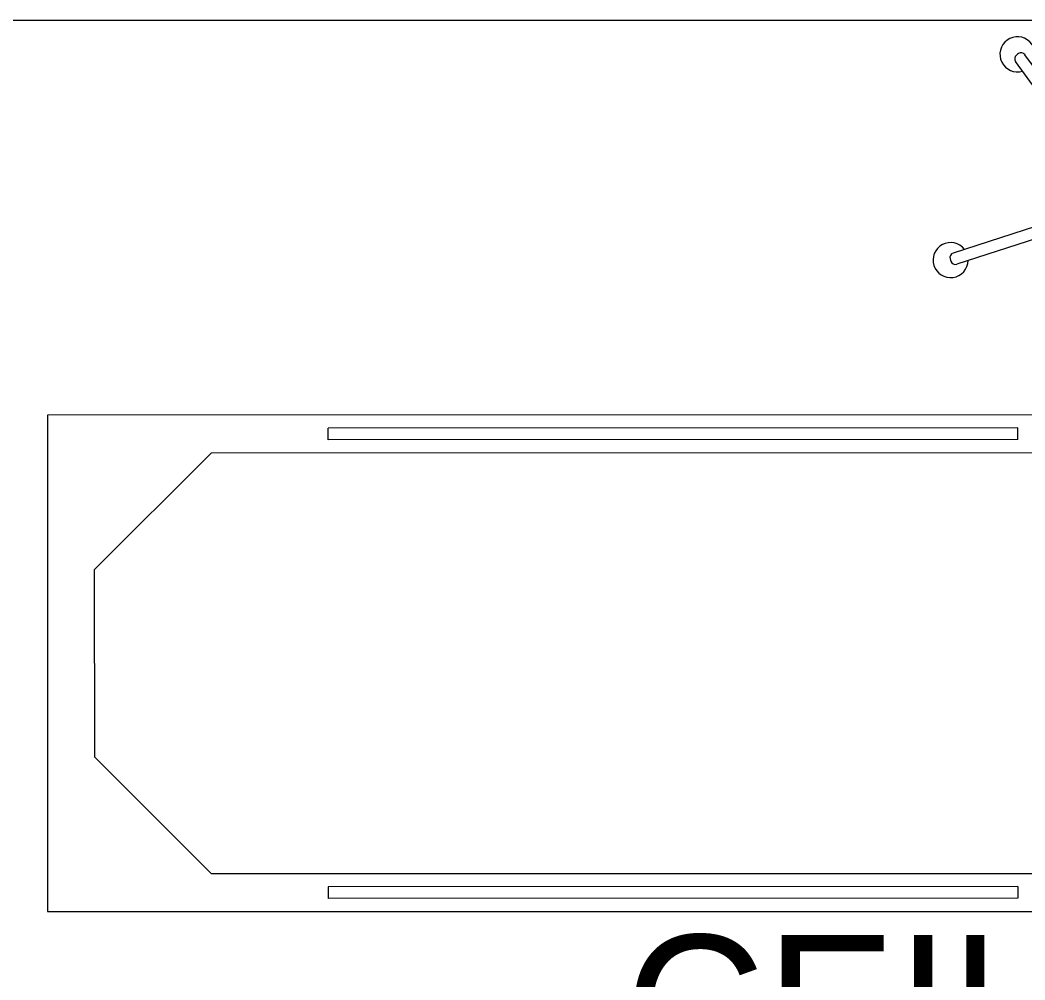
# Model space of a CAD drawing. Header units: metres. Extents: x 75097 to 220695, y -1557923 to -1361206.
# Drawn here: x 127418 to 129137, y -1400873 to -1399230 of the extents above; entities that cross this region are included whole.
import ezdxf
from ezdxf import colors
from ezdxf.entities.mleader import LeaderData, LeaderLine
from ezdxf.math import Vec2, Vec3

# ---------------------------------------------------------------- set-up
doc = ezdxf.new("R2010")
doc.units = ezdxf.units.M
doc.layers.get('0').update_dxf_attribs({"lineweight": 0})
doc.layers.add('A-100 - Copy$0$Medical Equipment and Furniture', color=8, linetype='Continuous', lineweight=0)
doc.layers.add('A-100 - Copy$0$Medical Equipment and Furniture1', color=8, linetype='Continuous', lineweight=5)
doc.layers.add('E-POWR', color=7, linetype='Continuous', lineweight=9, true_color=0x4e7e3e)
doc.styles.get("Standard").update_dxf_attribs({"font": 'GOTHIC.TTF'})

# ---------------------------------------------------------------- blocks, each defined once
blk = doc.blocks.new('A-100 - Copy$0$HF16786E-P')
at = {"layer": 'A-100 - Copy$0$Medical Equipment and Furniture1'}
for p, q in [((0, 0.425), (-2.14, 0.425)), ((-2.14, 0.425), (-2.14, -0.425)), ((-0.48, 0.4025), (-1.66, 0.4025)), ((-1.66, 0.3825), (-1.66, 0.4025)), ((-0.48, 0.3825), (-0.48, 0.4025)), ((-0.48, 0.3825), (-1.66, 0.3825)), ((-1.86, 0.36), (-2.06, 0.16)), ((-0.28, 0.36), (-1.86, 0.36)), ((-2.06, 0.16), (-2.06, -0.16)), ((-2.06, -0.16), (-1.86, -0.36)), ((-1.86, -0.36), (-0.28, -0.36)), ((-0.48, -0.3825), (-1.66, -0.3825)), ((-1.66, -0.3825), (-1.66, -0.4025)), ((-0.48, -0.3825), (-0.48, -0.4025)), ((-0.48, -0.4025), (-1.66, -0.4025)), ((-2.14, -0.425), (0, -0.425))]:
    blk.add_line(p, q, dxfattribs=at)
for points in [[(-0.48, 0.3825), (-0.48, 0.3825), (-0.48, 0.3825), (-0.48, 0.3825), (-0.48, 0.3825), (-0.48, 0.3825), (-0.48, 0.3825), (-0.48, 0.3825), (-0.48, 0.3825), (-0.48, 0.3825), (-0.48, 0.3825), (-0.48, 0.3825), (-0.48, 0.3825), (-0.48, 0.3825), (-0.48, 0.3825), (-0.48, 0.3825), (-0.48, 0.3825), (-0.48, 0.3825), (-0.48, 0.3825), (-0.48, 0.3825), (-0.48, 0.3825), (-0.48, 0.3825), (-0.48, 0.3825), (-0.48, 0.3825), (-0.48, 0.3825), (-0.48, 0.3825), (-0.48, 0.3825), (-0.48, 0.3825), (-0.48, 0.3825), (-0.48, 0.3825), (-0.48, 0.3825), (-0.48, 0.3825), (-0.48, 0.3825), (-0.48, 0.3825), (-0.48, 0.3825), (-0.48, 0.3825), (-0.48, 0.3825), (-0.48, 0.3825), (-0.48, 0.3825), (-0.48, 0.3825), (-0.48, 0.3825), (-0.48, 0.3825), (-0.48, 0.3825), (-0.48, 0.3825), (-0.48, 0.3825), (-0.48, 0.3825), (-0.48, 0.3825), (-0.48, 0.3825), (-0.48, 0.3825), (-0.48, 0.3825), (-0.48, 0.3825), (-0.48, 0.3825), (-0.48, 0.3825), (-0.48, 0.3825), (-0.48, 0.3825), (-0.48, 0.3825), (-0.48, 0.3825), (-0.48, 0.3825), (-0.48, 0.3825), (-0.48, 0.3825), (-0.48, 0.3825), (-0.48, 0.3825), (-0.48, 0.3825), (-0.48, 0.3825), (-0.48, 0.3825), (-0.48, 0.3825), (-0.48, 0.3825), (-0.48, 0.3825), (-0.48, 0.3825), (-0.48, 0.3825), (-0.48, 0.3825), (-0.48, 0.3825), (-0.48, 0.3825), (-0.48, 0.3825), (-0.48, 0.3825), (-0.48, 0.3825), (-0.48, 0.3825), (-0.48, 0.3825), (-0.48, 0.3825), (-0.48, 0.3825), (-0.48, 0.3825), (-0.48, 0.3825), (-0.48, 0.3825), (-0.48, 0.3825), (-0.48, 0.3825), (-0.48, 0.3825), (-0.48, 0.3825), (-0.48, 0.3825), (-0.48, 0.3825), (-0.48, 0.3825), (-0.48, 0.3825), (-0.48, 0.3825), (-0.48, 0.3825), (-0.48, 0.3825), (-0.48, 0.3825), (-0.48, 0.3825), (-0.48, 0.3825), (-0.48, 0.3825), (-0.48, 0.3825), (-0.48, 0.3825), (-0.48, 0.3825), (-0.48, 0.3825), (-0.48, 0.3825), (-0.48, 0.3825), (-0.48, 0.3825), (-0.48, 0.3825), (-0.48, 0.3825), (-0.48, 0.3825), (-0.48, 0.3825), (-0.48, 0.3825), (-0.48, 0.3825), (-0.48, 0.3825), (-0.48, 0.3825), (-0.48, 0.3825), (-0.48, 0.3825), (-0.48, 0.3825), (-0.48, 0.3825), (-0.48, 0.3825), (-0.48, 0.3825), (-0.48, 0.3825), (-0.48, 0.3825), (-0.48, 0.3825), (-0.48, 0.3825), (-0.48, 0.3825), (-0.48, 0.3825), (-0.48, 0.3825), (-0.48, 0.3825), (-0.48, 0.3825), (-0.48, 0.3825), (-0.48, 0.3825), (-0.48, 0.3825), (-0.48, 0.3825), (-0.48, 0.3825), (-0.48, 0.3825), (-0.48, 0.3825), (-0.48, 0.3825), (-0.48, 0.3825), (-0.48, 0.3825), (-0.48, 0.3825), (-0.48, 0.3825), (-0.48, 0.3825), (-0.48, 0.3825), (-0.48, 0.3825), (-0.48, 0.3825), (-0.48, 0.3825), (-0.48, 0.3825), (-0.48, 0.3825), (-0.48, 0.3825), (-0.48, 0.3825), (-0.48, 0.3825), (-0.48, 0.3825), (-0.48, 0.3825), (-0.48, 0.3825), (-0.48, 0.3825), (-0.48, 0.3825), (-0.48, 0.3825), (-0.48, 0.3825), (-0.48, 0.3825), (-0.48, 0.3825), (-0.48, 0.3825), (-0.48, 0.3825), (-0.48, 0.3825), (-0.48, 0.3825), (-0.48, 0.3825), (-0.48, 0.3825), (-0.48, 0.3825), (-0.48, 0.3825), (-0.48, 0.3825), (-0.48, 0.3825), (-0.48, 0.3825), (-0.48, 0.3825), (-0.48, 0.3825), (-0.48, 0.3825), (-0.48, 0.3825), (-0.48, 0.3825), (-0.48, 0.3825), (-0.48, 0.3825), (-0.48, 0.3825), (-0.48, 0.3825), (-0.48, 0.3825), (-0.48, 0.3825), (-0.48, 0.3825), (-0.48, 0.3825), (-0.48, 0.3825), (-0.48, 0.3825), (-0.48, 0.3825), (-0.48, 0.3825), (-0.48, 0.3825), (-0.48, 0.3825), (-0.48, 0.3825), (-0.48, 0.3825), (-0.48, 0.3825), (-0.48, 0.3825), (-0.48, 0.3825), (-0.48, 0.3825), (-0.48, 0.3825), (-0.48, 0.3825), (-0.48, 0.3825), (-0.48, 0.3825), (-0.48, 0.3825), (-0.48, 0.3825), (-0.48, 0.3825), (-0.48, 0.3825), (-0.48, 0.3825), (-0.48, 0.3825), (-0.48, 0.3825), (-0.48, 0.3825), (-0.48, 0.3825), (-0.48, 0.3825), (-0.48, 0.3825), (-0.48, 0.3825), (-0.48, 0.3825), (-0.48, 0.3825), (-0.48, 0.3825), (-0.48, 0.3825), (-0.48, 0.3825), (-0.48, 0.3825), (-0.48, 0.3825), (-0.48, 0.3825)], [(-0.48, 0.3825), (-0.48, 0.3825), (-0.48, 0.3825), (-0.48, 0.3825), (-0.48, 0.3825), (-0.48, 0.3825), (-0.48, 0.3825), (-0.48, 0.3825), (-0.48, 0.3825), (-0.48, 0.3825), (-0.48, 0.3825), (-0.48, 0.3825), (-0.48, 0.3825), (-0.48, 0.3825), (-0.48, 0.3825), (-0.48, 0.3825), (-0.48, 0.3825), (-0.48, 0.3825), (-0.48, 0.3825), (-0.48, 0.3825), (-0.48, 0.3825), (-0.48, 0.3825), (-0.48, 0.3825), (-0.48, 0.3825), (-0.48, 0.3825), (-0.48, 0.3825), (-0.48, 0.3825), (-0.48, 0.3825), (-0.48, 0.3825), (-0.48, 0.3825), (-0.48, 0.3825), (-0.48, 0.3825), (-0.48, 0.3825), (-0.48, 0.3825), (-0.48, 0.3825), (-0.48, 0.3825), (-0.48, 0.3825), (-0.48, 0.3825), (-0.48, 0.3825), (-0.48, 0.3825), (-0.48, 0.3825), (-0.48, 0.3825), (-0.48, 0.3825), (-0.48, 0.3825), (-0.48, 0.3825), (-0.48, 0.3825), (-0.48, 0.3825), (-0.48, 0.3825), (-0.48, 0.3825), (-0.48, 0.3825), (-0.48, 0.3825), (-0.48, 0.3825), (-0.48, 0.3825), (-0.48, 0.3825), (-0.48, 0.3825), (-0.48, 0.3825), (-0.48, 0.3825), (-0.48, 0.3825), (-0.48, 0.3825), (-0.48, 0.3825), (-0.48, 0.3825), (-0.48, 0.3825), (-0.48, 0.3825), (-0.48, 0.3825), (-0.48, 0.3825), (-0.48, 0.3825), (-0.48, 0.3825), (-0.48, 0.3825), (-0.48, 0.3825), (-0.48, 0.3825), (-0.48, 0.3825), (-0.48, 0.3825), (-0.48, 0.3825), (-0.48, 0.3825), (-0.48, 0.3825), (-0.48, 0.3825), (-0.48, 0.3825), (-0.48, 0.3825), (-0.48, 0.3825), (-0.48, 0.3825), (-0.48, 0.3825), (-0.48, 0.3825), (-0.48, 0.3825), (-0.48, 0.3825), (-0.48, 0.3825), (-0.48, 0.3825), (-0.48, 0.3825), (-0.48, 0.3825), (-0.48, 0.3825), (-0.48, 0.3825), (-0.48, 0.3825), (-0.48, 0.3825), (-0.48, 0.3825), (-0.48, 0.3825), (-0.48, 0.3825), (-0.48, 0.3825), (-0.48, 0.3825), (-0.48, 0.3825), (-0.48, 0.3825), (-0.48, 0.3825), (-0.48, 0.3825), (-0.48, 0.3825), (-0.48, 0.3825), (-0.48, 0.3825), (-0.48, 0.3825), (-0.48, 0.3825), (-0.48, 0.3825), (-0.48, 0.3825), (-0.48, 0.3825), (-0.48, 0.3825), (-0.48, 0.3825), (-0.48, 0.3825), (-0.48, 0.3825), (-0.48, 0.3825), (-0.48, 0.3825), (-0.48, 0.3825), (-0.48, 0.3825), (-0.48, 0.3825), (-0.48, 0.3825), (-0.48, 0.3825), (-0.48, 0.3825), (-0.48, 0.3825), (-0.48, 0.3825), (-0.48, 0.3825), (-0.48, 0.3825), (-0.48, 0.3825), (-0.48, 0.3825), (-0.48, 0.3825), (-0.48, 0.3825), (-0.48, 0.3825), (-0.48, 0.3825), (-0.48, 0.3825), (-0.48, 0.3825), (-0.48, 0.3825), (-0.48, 0.3825), (-0.48, 0.3825), (-0.48, 0.3825), (-0.48, 0.3825), (-0.48, 0.3825), (-0.48, 0.3825), (-0.48, 0.3825), (-0.48, 0.3825), (-0.48, 0.3825), (-0.48, 0.3825), (-0.48, 0.3825), (-0.48, 0.3825), (-0.48, 0.3825), (-0.48, 0.3825), (-0.48, 0.3825), (-0.48, 0.3825), (-0.48, 0.3825), (-0.48, 0.3825), (-0.48, 0.3825), (-0.48, 0.3825), (-0.48, 0.3825), (-0.48, 0.3825), (-0.48, 0.3825), (-0.48, 0.3825), (-0.48, 0.3825), (-0.48, 0.3825), (-0.48, 0.3825), (-0.48, 0.3825), (-0.48, 0.3825), (-0.48, 0.3825), (-0.48, 0.3825), (-0.48, 0.3825), (-0.48, 0.3825), (-0.48, 0.3825), (-0.48, 0.3825), (-0.48, 0.3825), (-0.48, 0.3825), (-0.48, 0.3825), (-0.48, 0.3825), (-0.48, 0.3825), (-0.48, 0.3825), (-0.48, 0.3825), (-0.48, 0.3825), (-0.48, 0.3825), (-0.48, 0.3825), (-0.48, 0.3825), (-0.48, 0.3825), (-0.48, 0.3825), (-0.48, 0.3825), (-0.48, 0.3825), (-0.48, 0.3825), (-0.48, 0.3825), (-0.48, 0.3825), (-0.48, 0.3825), (-0.48, 0.3825), (-0.48, 0.3825), (-0.48, 0.3825), (-0.48, 0.3825), (-0.48, 0.3825), (-0.48, 0.3825), (-0.48, 0.3825), (-0.48, 0.3825), (-0.48, 0.3825), (-0.48, 0.3825), (-0.48, 0.3825), (-0.48, 0.3825), (-0.48, 0.3825), (-0.48, 0.3825), (-0.48, 0.3825), (-0.48, 0.3825), (-0.48, 0.3825), (-0.48, 0.3825), (-0.48, 0.3825), (-0.48, 0.3825), (-0.48, 0.3825), (-0.48, 0.3825), (-0.48, 0.3825), (-0.48, 0.3825), (-0.48, 0.3825), (-0.48, 0.3825)], [(-0.48, 0.3825), (-0.48, 0.3825), (-0.48, 0.3825), (-0.48, 0.3825), (-0.48, 0.3825), (-0.48, 0.3825), (-0.48, 0.3825), (-0.48, 0.3825), (-0.48, 0.3825), (-0.48, 0.3825), (-0.48, 0.3825), (-0.48, 0.3825), (-0.48, 0.3825), (-0.48, 0.3825), (-0.48, 0.3825), (-0.48, 0.3825), (-0.48, 0.3825), (-0.48, 0.3825), (-0.48, 0.3825), (-0.48, 0.3825), (-0.48, 0.3825), (-0.48, 0.3825), (-0.48, 0.3825), (-0.48, 0.3825), (-0.48, 0.3825), (-0.48, 0.3825), (-0.48, 0.3825), (-0.48, 0.3825), (-0.48, 0.3825), (-0.48, 0.3825), (-0.48, 0.3825), (-0.48, 0.3825), (-0.48, 0.3825), (-0.48, 0.3825), (-0.48, 0.3825), (-0.48, 0.3825), (-0.48, 0.3825), (-0.48, 0.3825), (-0.48, 0.3825), (-0.48, 0.3825), (-0.48, 0.3825), (-0.48, 0.3825), (-0.48, 0.3825), (-0.48, 0.3825), (-0.48, 0.3825), (-0.48, 0.3825), (-0.48, 0.3825), (-0.48, 0.3825), (-0.48, 0.3825), (-0.48, 0.3825), (-0.48, 0.3825), (-0.48, 0.3825), (-0.48, 0.3825), (-0.48, 0.3825), (-0.48, 0.3825), (-0.48, 0.3825), (-0.48, 0.3825), (-0.48, 0.3825), (-0.48, 0.3825), (-0.48, 0.3825), (-0.48, 0.3825), (-0.48, 0.3825), (-0.48, 0.3825), (-0.48, 0.3825), (-0.48, 0.3825), (-0.48, 0.3825), (-0.48, 0.3825), (-0.48, 0.3825), (-0.48, 0.3825), (-0.48, 0.3825), (-0.48, 0.3825), (-0.48, 0.3825), (-0.48, 0.3825), (-0.48, 0.3825), (-0.48, 0.3825), (-0.48, 0.3825), (-0.48, 0.3825), (-0.48, 0.3825), (-0.48, 0.3825), (-0.48, 0.3825), (-0.48, 0.3825), (-0.48, 0.3825), (-0.48, 0.3825), (-0.48, 0.3825), (-0.48, 0.3825), (-0.48, 0.3825), (-0.48, 0.3825), (-0.48, 0.3825), (-0.48, 0.3825), (-0.48, 0.3825), (-0.48, 0.3825), (-0.48, 0.3825), (-0.48, 0.3825), (-0.48, 0.3825), (-0.48, 0.3825), (-0.48, 0.3825), (-0.48, 0.3825), (-0.48, 0.3825), (-0.48, 0.3825), (-0.48, 0.3825), (-0.48, 0.3825), (-0.48, 0.3825), (-0.48, 0.3825), (-0.48, 0.3825), (-0.48, 0.3825), (-0.48, 0.3825), (-0.48, 0.3825), (-0.48, 0.3825), (-0.48, 0.3825), (-0.48, 0.3825), (-0.48, 0.3825), (-0.48, 0.3825), (-0.48, 0.3825), (-0.48, 0.3825), (-0.48, 0.3825), (-0.48, 0.3825), (-0.48, 0.3825), (-0.48, 0.3825), (-0.48, 0.3825), (-0.48, 0.3825), (-0.48, 0.3825), (-0.48, 0.3825), (-0.48, 0.3825), (-0.48, 0.3825), (-0.48, 0.3825), (-0.48, 0.3825), (-0.48, 0.3825), (-0.48, 0.3825), (-0.48, 0.3825), (-0.48, 0.3825), (-0.48, 0.3825), (-0.48, 0.3825), (-0.48, 0.3825), (-0.48, 0.3825), (-0.48, 0.3825), (-0.48, 0.3825), (-0.48, 0.3825), (-0.48, 0.3825), (-0.48, 0.3825), (-0.48, 0.3825), (-0.48, 0.3825), (-0.48, 0.3825), (-0.48, 0.3825), (-0.48, 0.3825), (-0.48, 0.3825), (-0.48, 0.3825), (-0.48, 0.3825), (-0.48, 0.3825), (-0.48, 0.3825), (-0.48, 0.3825), (-0.48, 0.3825), (-0.48, 0.3825), (-0.48, 0.3825), (-0.48, 0.3825), (-0.48, 0.3825), (-0.48, 0.3825), (-0.48, 0.3825), (-0.48, 0.3825), (-0.48, 0.3825), (-0.48, 0.3825), (-0.48, 0.3825), (-0.48, 0.3825), (-0.48, 0.3825), (-0.48, 0.3825), (-0.48, 0.3825), (-0.48, 0.3825), (-0.48, 0.3825), (-0.48, 0.3825), (-0.48, 0.3825), (-0.48, 0.3825), (-0.48, 0.3825), (-0.48, 0.3825), (-0.48, 0.3825), (-0.48, 0.3825), (-0.48, 0.3825), (-0.48, 0.3825), (-0.48, 0.3825), (-0.48, 0.3825), (-0.48, 0.3825), (-0.48, 0.3825), (-0.48, 0.3825), (-0.48, 0.3825), (-0.48, 0.3825), (-0.48, 0.3825), (-0.48, 0.3825), (-0.48, 0.3825), (-0.48, 0.3825), (-0.48, 0.3825), (-0.48, 0.3825), (-0.48, 0.3825), (-0.48, 0.3825), (-0.48, 0.3825), (-0.48, 0.3825), (-0.48, 0.3825), (-0.48, 0.3825), (-0.48, 0.3825), (-0.48, 0.3825), (-0.48, 0.3825), (-0.48, 0.3825), (-0.48, 0.3825), (-0.48, 0.3825), (-0.48, 0.3825), (-0.48, 0.3825), (-0.48, 0.3825), (-0.48, 0.3825), (-0.48, 0.3825), (-0.48, 0.3825), (-0.48, 0.3825), (-0.48, 0.3825), (-0.48, 0.3825), (-0.48, 0.3825), (-0.48, 0.3825), (-0.48, 0.3825), (-0.48, 0.3825), (-0.48, 0.3825), (-0.48, 0.3825), (-0.48, 0.3825), (-0.48, 0.3825), (-0.48, 0.3825), (-0.48, 0.3825), (-0.48, 0.3825), (-0.48, 0.3825), (-0.48, 0.3825), (-0.48, 0.3825), (-0.48, 0.3825), (-0.48, 0.3825), (-0.48, 0.3825), (-0.48, 0.3825), (-0.48, 0.3825), (-0.48, 0.3825), (-0.48, 0.3825), (-0.48, 0.3825), (-0.48, 0.3825), (-0.48, 0.3825), (-0.48, 0.3825), (-0.48, 0.3825), (-0.48, 0.3825), (-0.48, 0.3825), (-0.48, 0.3825), (-0.48, 0.3825), (-0.48, 0.3825), (-0.48, 0.3825), (-0.48, 0.3825), (-0.48, 0.3825), (-0.48, 0.3825), (-0.48, 0.3825), (-0.48, 0.3825), (-0.48, 0.3825), (-0.48, 0.3825), (-0.48, 0.3825), (-0.48, 0.3825), (-0.48, 0.3825), (-0.48, 0.3825), (-0.48, 0.3825), (-0.48, 0.3825), (-0.48, 0.3825), (-0.48, 0.3825), (-0.48, 0.3825), (-0.48, 0.3825), (-0.48, 0.3825), (-0.48, 0.3825), (-0.48, 0.3825), (-0.48, 0.3825), (-0.48, 0.3825), (-0.48, 0.3825), (-0.48, 0.3825), (-0.48, 0.3825), (-0.48, 0.3825), (-0.48, 0.3825), (-0.48, 0.3825), (-0.48, 0.3825), (-0.48, 0.3825), (-0.48, 0.3825), (-0.48, 0.3825), (-0.48, 0.3825), (-0.48, 0.3825), (-0.48, 0.3825)]]:
    blk.add_lwpolyline(points, close=True, dxfattribs=at)
for points in [[(-0.48, 0.3825), (-0.48, 0.3825), (-0.48, 0.3825), (-0.48, 0.3825), (-0.48, 0.3825), (-0.48, 0.3825), (-0.48, 0.3825), (-0.48, 0.3825)], [(-0.48, 0.3825), (-0.48, 0.3825), (-0.48, 0.3825), (-0.48, 0.3825), (-0.48, 0.3825), (-0.48, 0.3825), (-0.48, 0.3825), (-0.48, 0.3825), (-0.48, 0.3825), (-0.48, 0.3825), (-0.48, 0.3825), (-0.48, 0.3825), (-0.48, 0.3825), (-0.48, 0.3825), (-0.48, 0.3825), (-0.48, 0.3825), (-0.48, 0.3825), (-0.48, 0.3825), (-0.48, 0.3825), (-0.48, 0.3825), (-0.48, 0.3825), (-0.48, 0.3825), (-0.48, 0.3825), (-0.48, 0.3825), (-0.48, 0.3825), (-0.48, 0.3825), (-0.48, 0.3825), (-0.48, 0.3825), (-0.48, 0.3825), (-0.48, 0.3825), (-0.48, 0.3825), (-0.48, 0.3825), (-0.48, 0.3825), (-0.48, 0.3825), (-0.48, 0.3825), (-0.48, 0.3825), (-0.48, 0.3825), (-0.48, 0.3825), (-0.48, 0.3825), (-0.48, 0.3825), (-0.48, 0.3825), (-0.48, 0.3825), (-0.48, 0.3825), (-0.48, 0.3825), (-0.48, 0.3825), (-0.48, 0.3825), (-0.48, 0.3825), (-0.48, 0.3825), (-0.48, 0.3825), (-0.48, 0.3825), (-0.48, 0.3825), (-0.48, 0.3825), (-0.48, 0.3825), (-0.48, 0.3825), (-0.48, 0.3825), (-0.48, 0.3825), (-0.48, 0.3825), (-0.48, 0.3825), (-0.48, 0.3825), (-0.48, 0.3825), (-0.48, 0.3825), (-0.48, 0.3825), (-0.48, 0.3825), (-0.48, 0.3825), (-0.48, 0.3825), (-0.48, 0.3825), (-0.48, 0.3825), (-0.48, 0.3825), (-0.48, 0.3825), (-0.48, 0.3825), (-0.48, 0.3825), (-0.48, 0.3825), (-0.48, 0.3825), (-0.48, 0.3825), (-0.48, 0.3825), (-0.48, 0.3825), (-0.48, 0.3825), (-0.48, 0.3825), (-0.48, 0.3825), (-0.48, 0.3825), (-0.48, 0.3825), (-0.48, 0.3825), (-0.48, 0.3825), (-0.48, 0.3825), (-0.48, 0.3825), (-0.48, 0.3825), (-0.48, 0.3825), (-0.48, 0.3825), (-0.48, 0.3825), (-0.48, 0.3825), (-0.48, 0.3825), (-0.48, 0.3825), (-0.48, 0.3825), (-0.48, 0.3825), (-0.48, 0.3825), (-0.48, 0.3825), (-0.48, 0.3825), (-0.48, 0.3825), (-0.48, 0.3825), (-0.48, 0.3825), (-0.48, 0.3825), (-0.48, 0.3825), (-0.48, 0.3825), (-0.48, 0.3825), (-0.48, 0.3825), (-0.48, 0.3825), (-0.48, 0.3825), (-0.48, 0.3825), (-0.48, 0.3825), (-0.48, 0.3825), (-0.48, 0.3825)], [(-0.48, 0.3825), (-0.48, 0.3825), (-0.48, 0.3825), (-0.48, 0.3825), (-0.48, 0.3825), (-0.48, 0.3825), (-0.48, 0.3825), (-0.48, 0.3825), (-0.48, 0.3825), (-0.48, 0.3825), (-0.48, 0.3825), (-0.48, 0.3825), (-0.48, 0.3825), (-0.48, 0.3825), (-0.48, 0.3825), (-0.48, 0.3825), (-0.48, 0.3825)], [(-0.48, 0.3825), (-0.48, 0.3825), (-0.48, 0.3825), (-0.48, 0.3825), (-0.48, 0.3825), (-0.48, 0.3825), (-0.48, 0.3825)], [(-0.48, 0.3825), (-0.48, 0.3825), (-0.48, 0.3825), (-0.48, 0.3825), (-0.48, 0.3825), (-0.48, 0.3825), (-0.48, 0.3825), (-0.48, 0.3825), (-0.48, 0.3825), (-0.48, 0.3825), (-0.48, 0.3825), (-0.48, 0.3825)], [(-0.48, 0.3825), (-0.48, 0.3825), (-0.48, 0.3825), (-0.48, 0.3825), (-0.48, 0.3825), (-0.48, 0.3825), (-0.48, 0.3825), (-0.48, 0.3825), (-0.48, 0.3825), (-0.48, 0.3825), (-0.48, 0.3825), (-0.48, 0.3825), (-0.48, 0.3825), (-0.48, 0.3825), (-0.48, 0.3825), (-0.48, 0.3825), (-0.48, 0.3825), (-0.48, 0.3825), (-0.48, 0.3825), (-0.48, 0.3825), (-0.48, 0.3825), (-0.48, 0.3825), (-0.48, 0.3825), (-0.48, 0.3825), (-0.48, 0.3825), (-0.48, 0.3825), (-0.48, 0.3825), (-0.48, 0.3825), (-0.48, 0.3825), (-0.48, 0.3825), (-0.48, 0.3825), (-0.48, 0.3825), (-0.48, 0.3825), (-0.48, 0.3825), (-0.48, 0.3825), (-0.48, 0.3825), (-0.48, 0.3825), (-0.48, 0.3825), (-0.48, 0.3825), (-0.48, 0.3825), (-0.48, 0.3825), (-0.48, 0.3825), (-0.48, 0.3825), (-0.48, 0.3825), (-0.48, 0.3825), (-0.48, 0.3825), (-0.48, 0.3825), (-0.48, 0.3825), (-0.48, 0.3825), (-0.48, 0.3825), (-0.48, 0.3825), (-0.48, 0.3825), (-0.48, 0.3825), (-0.48, 0.3825), (-0.48, 0.3825), (-0.48, 0.3825), (-0.48, 0.3825), (-0.48, 0.3825), (-0.48, 0.3825), (-0.48, 0.3825), (-0.48, 0.3825), (-0.48, 0.3825), (-0.48, 0.3825), (-0.48, 0.3825), (-0.48, 0.3825), (-0.48, 0.3825), (-0.48, 0.3825), (-0.48, 0.3825), (-0.48, 0.3825), (-0.48, 0.3825), (-0.48, 0.3825), (-0.48, 0.3825), (-0.48, 0.3825), (-0.48, 0.3825), (-0.48, 0.3825), (-0.48, 0.3825), (-0.48, 0.3825), (-0.48, 0.3825), (-0.48, 0.3825), (-0.48, 0.3825), (-0.48, 0.3825), (-0.48, 0.3825), (-0.48, 0.3825), (-0.48, 0.3825), (-0.48, 0.3825), (-0.48, 0.3825), (-0.48, 0.3825), (-0.48, 0.3825), (-0.48, 0.3825)], [(-0.48, 0.3825), (-0.48, 0.3825), (-0.48, 0.3825), (-0.48, 0.3825), (-0.48, 0.3825), (-0.48, 0.3825), (-0.48, 0.3825), (-0.48, 0.3825), (-0.48, 0.3825), (-0.48, 0.3825), (-0.48, 0.3825), (-0.48, 0.3825), (-0.48, 0.3825), (-0.48, 0.3825), (-0.48, 0.3825), (-0.48, 0.3825), (-0.48, 0.3825), (-0.48, 0.3825), (-0.48, 0.3825), (-0.48, 0.3825), (-0.48, 0.3825), (-0.48, 0.3825), (-0.48, 0.3825), (-0.48, 0.3825), (-0.48, 0.3825), (-0.48, 0.3825), (-0.48, 0.3825), (-0.48, 0.3825), (-0.48, 0.3825), (-0.48, 0.3825), (-0.48, 0.3825), (-0.48, 0.3825), (-0.48, 0.3825), (-0.48, 0.3825), (-0.48, 0.3825), (-0.48, 0.3825), (-0.48, 0.3825), (-0.48, 0.3825), (-0.48, 0.3825), (-0.48, 0.3825), (-0.48, 0.3825), (-0.48, 0.3825), (-0.48, 0.3825), (-0.48, 0.3825), (-0.48, 0.3825), (-0.48, 0.3825), (-0.48, 0.3825), (-0.48, 0.3825), (-0.48, 0.3825), (-0.48, 0.3825), (-0.48, 0.3825), (-0.48, 0.3825), (-0.48, 0.3825), (-0.48, 0.3825)], [(-0.48, 0.3825), (-0.48, 0.3825), (-0.48, 0.3825), (-0.48, 0.3825), (-0.48, 0.3825), (-0.48, 0.3825), (-0.48, 0.3825), (-0.48, 0.3825), (-0.48, 0.3825), (-0.48, 0.3825)], [(-0.48, 0.3825), (-0.48, 0.3825), (-0.48, 0.3825), (-0.48, 0.3825), (-0.48, 0.3825), (-0.48, 0.3825), (-0.48, 0.3825), (-0.48, 0.3825), (-0.48, 0.3825), (-0.48, 0.3825)], [(-0.48, 0.3825), (-0.48, 0.3825), (-0.48, 0.3825), (-0.48, 0.3825), (-0.48, 0.3825), (-0.48, 0.3825), (-0.48, 0.3825), (-0.48, 0.3825), (-0.48, 0.3825), (-0.48, 0.3825), (-0.48, 0.3825), (-0.48, 0.3825), (-0.48, 0.3825), (-0.48, 0.3825), (-0.48, 0.3825)], [(-0.48, 0.3825), (-0.48, 0.3825), (-0.48, 0.3825), (-0.48, 0.3825), (-0.48, 0.3825), (-0.48, 0.3825), (-0.48, 0.3825), (-0.48, 0.3825), (-0.48, 0.3825), (-0.48, 0.3825)], [(-0.48, 0.3825), (-0.48, 0.3825), (-0.48, 0.3825), (-0.48, 0.3825), (-0.48, 0.3825), (-0.48, 0.3825), (-0.48, 0.3825)], [(-0.48, 0.3825), (-0.48, 0.3825), (-0.48, 0.3825), (-0.48, 0.3825), (-0.48, 0.3825), (-0.48, 0.3825), (-0.48, 0.3825), (-0.48, 0.3825), (-0.48, 0.3825), (-0.48, 0.3825)], [(-0.48, 0.3825), (-0.48, 0.3825), (-0.48, 0.3825), (-0.48, 0.3825), (-0.48, 0.3825), (-0.48, 0.3825), (-0.48, 0.3825), (-0.48, 0.3825), (-0.48, 0.3825), (-0.48, 0.3825), (-0.48, 0.3825), (-0.48, 0.3825), (-0.48, 0.3825), (-0.48, 0.3825), (-0.48, 0.3825), (-0.48, 0.3825), (-0.48, 0.3825), (-0.48, 0.3825)], [(-0.48, 0.3825), (-0.48, 0.3825), (-0.48, 0.3825), (-0.48, 0.3825), (-0.48, 0.3825), (-0.48, 0.3825), (-0.48, 0.3825), (-0.48, 0.3825), (-0.48, 0.3825)]]:
    blk.add_lwpolyline(points, dxfattribs=at)
blk = doc.blocks.new('A-100 - Copy$0$HF12177-P')
for p, q in [((-0.0196, -0.007), (-0.1885, 0.2255)), ((0, 0), (-0.1724, 0.2372)), ((0, 0), (0.1724, 0.2372)), ((0.0196, -0.007), (0.1885, 0.2255)), ((-0.12, -0.015), (-0.12, -0.019)), ((-0.112, -0.007), (0.112, -0.007)), ((-0.1, -0.007), (-0.1, -0.027)), ((0.1, -0.007), (0.1, -0.027)), ((0.12, -0.015), (0.12, -0.019)), ((-0.0631, -0.027), (-0.2951, -0.1024)), ((-0.01, -0.0308), (-0.2889, -0.1214)), ((-0.112, -0.027), (0.112, -0.027)), ((-0.01, -0.0308), (-0.01, -0.324)), ((0.01, -0.0308), (0.01, -0.324)), ((0.01, -0.0308), (0.2889, -0.1214)), ((0.0631, -0.027), (0.2951, -0.1024))]:
    blk.add_line(p, q)
for centre, radius, start, end in [((-0.1852, 0.2378), 0.03, 325.4712, 286.5288), ((0.1852, 0.2378), 0.03, 253.4712, 214.5288), ((-0.1821, 0.2302), 0.008, 126.3733, 216), ((0, -0.017), 0.315, 125.6267, 126.3733), ((-0.1788, 0.2325), 0.008, 36, 125.6267), ((0.1788, 0.2325), 0.008, 54.3733, 144), ((0, -0.017), 0.315, 53.6267, 54.3733), ((0.1821, 0.2302), 0.008, 324, 53.6267), ((-0.112, -0.015), 0.008, 90, 180), ((0.112, -0.015), 0.008, 0, 90), ((-0.112, -0.019), 0.008, 180, 270), ((0.112, -0.019), 0.008, 270, 0), ((-0.2996, -0.1144), 0.03, 37.4712, 358.5288), ((0.2996, -0.1144), 0.03, 181.4712, 142.5288), ((-0.2926, -0.11), 0.008, 108, 197.6267), ((0.2926, -0.11), 0.008, 342.3733, 72), ((0, -0.017), 0.315, 197.6267, 198.3733), ((-0.2914, -0.1138), 0.008, 198.3733, 288), ((0.2914, -0.1138), 0.008, 252, 341.6267), ((0, -0.017), 0.315, 341.6267, 342.3733), ((0, -0.332), 0.03, 109.4712, 70.5288), ((-0.002, -0.324), 0.008, 180, 269.6267), ((0.002, -0.324), 0.008, 270.3733, 0), ((0, -0.017), 0.315, 269.6267, 270.3733)]:
    blk.add_arc(centre, radius, start, end)
blk = doc.blocks.new('A-100 - Copy')
at = {"layer": 'A-100 - Copy$0$Medical Equipment and Furniture'}
blk.add_line((127198.3, -1399229.5, 0), (129698.3, -1399229.5, 0), dxfattribs=at)
at = {"layer": 'A-100 - Copy$0$Medical Equipment and Furniture', "extrusion": (1.39405e-12, -1.92689e-13, -1), "xscale": -1000, "yscale": 1000, "zscale": -1000, "rotation": 0.01496832471714167}
blk.add_blockref('A-100 - Copy$0$HF12177-P', (-129309.8, -1399526, -2.4), dxfattribs=at)
at = {"layer": 'A-100 - Copy$0$Medical Equipment and Furniture', "xscale": 1000, "yscale": 1000, "zscale": 1000, "rotation": 0.01499365941642081}
blk.add_blockref('A-100 - Copy$0$HF16786E-P', (129605.2, -1400330.1, 2.4), dxfattribs=at)

msp = doc.modelspace()

# ---------------------------------------------------------------- leaders
at = {"layer": 'E-POWR'}
ml = msp.add_multileader_mtext('Standard', dxfattribs=at)
ml.set_content('CEILING OPENING 500x150mm', color=256)
ml.set_leader_properties()
ml.build(insert=Vec2(0, 0))
ml.multileader.update_dxf_attribs({"text_right_attachment_type": 6, "dogleg_length": 200, "arrow_head_size": 200})
ctx = ml.context
ctx.base_point, ctx.char_height, ctx.arrow_head_size, ctx.landing_gap_size, ctx.plane_origin = Vec3(128323.2, -1400923.9, 0), 250, 200, 100, Vec3(132898.5, -1400401.7, 0)
ctx.right_attachment, ctx.text_align_type = 6, 2
notes = []
notes.append((ctx, [(1, (1, 1, 0), (131724.5, -1401095.8, 0), (-1, 0), 200, [(0, [(132420.3, -1401900.2, 0)], 0, [])])]))
ctx.mtext.insert, ctx.mtext.width, ctx.mtext.alignment, ctx.mtext.flow_direction = Vec3(131424.5, -1400795.8, 0), 3804.899, 3, 5
for ctx, leaders in notes:
    for number, flags, end, landing, length, lines in leaders:
        leader = LeaderData()
        leader.index, (leader.has_last_leader_line, leader.has_dogleg_vector, leader.attachment_direction) = number, flags
        leader.last_leader_point, leader.dogleg_vector, leader.dogleg_length = Vec3(end), Vec3(landing), length
        for number, points, colour, breaks in lines:
            line = LeaderLine()
            line.index, line.vertices, line.color, line.breaks = number, Vec3.list(points), colors.encode_raw_color(colour), breaks
            leader.lines.append(line)
        ctx.leaders.append(leader)

# ---------------------------------------------------------------- next in the draw order: block references
msp.add_blockref('A-100 - Copy', (0, 0))

doc.saveas('drawing.dxf')
